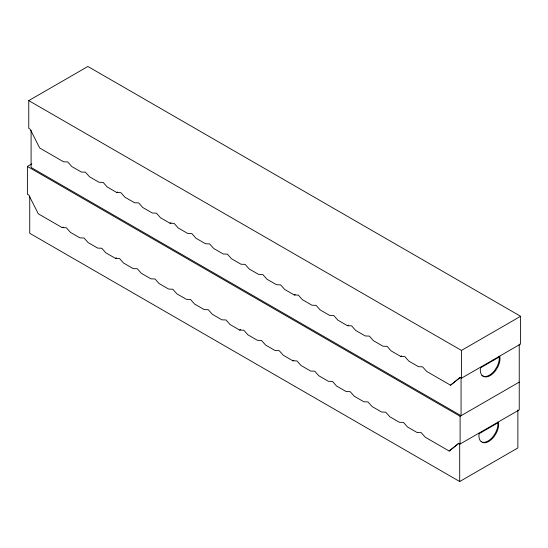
<?xml version="1.0" encoding="UTF-8"?>
<svg xmlns="http://www.w3.org/2000/svg" width="548" height="548" viewBox="0 0 548 548"><rect width="100%" height="100%" fill="white"/><g stroke="black" fill="none" stroke-linecap="round" stroke-linejoin="round"><path stroke-width="0.82" d="M450.545 385.203L460.101 377.401L461.464 378.189L520.6 344.041L520.6 316.285L87.899 66.472L28.763 100.613L28.763 128.369L30.133 129.157L39.682 148.001L63.575 161.79L67.664 161.934L71.761 166.517L81.316 172.031L85.413 172.175L89.509 176.764L99.065 182.279L103.154 182.422L107.25 187.005L116.806 192.526L120.903 192.67L124.999 197.253L134.548 202.767L138.644 202.911L142.74 207.493L152.296 213.014L156.392 213.158L160.489 217.741L170.038 223.255L174.134 223.399L178.23 227.989L187.786 233.503L191.882 233.647L195.979 238.229L205.527 243.75L209.624 243.894L213.72 248.477L223.276 253.991L227.372 254.135L231.462 258.718L241.017 264.239L245.114 264.383L249.21 268.965L258.766 274.48L262.862 274.623L266.951 279.213L276.507 284.727L280.603 284.871L284.7 289.454L294.255 294.975L298.352 295.119L302.441 299.701L311.997 305.215L316.093 305.359L320.19 309.942L329.745 315.463L333.842 315.607L337.931 320.19L347.487 325.704L351.583 325.848L355.679 330.437L365.235 335.951L369.331 336.095L373.421 340.678L382.977 346.199L387.073 346.343L391.169 350.925L400.725 356.44L404.814 356.584L408.911 361.166L418.466 366.687L422.563 366.831L426.659 371.414L450.545 385.203L460.43 377.36M31.832 163.879L27.4 166.441L27.4 194.198L28.763 194.985L38.319 213.83L62.205 227.619L66.301 227.763L70.397 232.345L79.953 237.866L84.05 238.01L88.139 242.593L97.695 248.107L101.791 248.251L105.887 252.84L115.443 258.355L119.539 258.498L123.629 263.081L133.185 268.602L137.281 268.739L141.377 273.329L150.933 278.843L155.029 278.987L159.119 283.569L168.674 289.091L172.771 289.234L176.867 293.817L186.423 299.331L190.512 299.475L194.609 304.065L204.164 309.579L208.261 309.723L212.357 314.305L221.913 319.827L226.002 319.964L230.098 324.553L239.654 330.067L243.75 330.211L247.847 334.794L257.402 340.315L261.492 340.459L265.588 345.041L275.144 350.556L279.24 350.699L283.337 355.289L292.892 360.803L296.982 360.947L301.078 365.53L310.634 371.051L314.73 371.188L318.826 375.777L328.375 381.292L332.472 381.435L336.568 386.018L346.124 391.539L350.22 391.683L354.316 396.266L363.865 401.78L367.961 401.924L372.058 406.513L381.614 412.028L385.71 412.171L389.806 416.754L399.355 422.275L403.451 422.412L407.548 427.002L417.103 432.516L421.2 432.66L425.289 437.242L449.182 451.038L458.738 443.229L460.101 444.017L519.237 409.877L519.237 344.103M459.066 443.188L449.182 451.038M116.806 192.526L117.779 191.964M62.205 227.619L63.178 227.057M170.038 223.255L171.01 222.7M115.443 258.355L116.409 257.793M294.255 294.975L295.221 294.413M239.654 330.067L240.627 329.506M347.487 325.704L348.459 325.149M292.892 360.803L293.858 360.242M400.725 356.44L401.691 355.878M28.763 100.613L461.464 350.425L520.6 316.285M499.845 356.673L480.459 367.866A13.748 7.932 -60 0 0 482.583 375.901L484.72 376.86A14.029 8.097 -60 0 0 495.584 370.585L497.721 367.16A13.748 7.932 -60 0 0 499.845 356.673M27.4 166.441L460.101 416.261L519.237 382.12M478.37 433.276L479.096 433.694L498.481 422.501L497.762 422.083M29.736 196.116L29.736 233.29L459.704 481.528L517.867 447.949L517.867 409.931M481.856 375.483L483.994 376.442A14.029 8.097 -60 0 0 494.865 370.167L497.002 366.742A13.748 7.932 -60 0 0 499.125 356.255M481.206 441.633L483.35 442.688A14.029 8.097 -60 0 0 494.221 436.414L496.358 432.989A13.748 7.932 -60 0 0 498.481 422.501M461.464 350.425L461.464 378.189M461.067 377.682L461.067 415.699L31.099 167.462L31.099 130.287M460.101 416.261L460.101 444.017M459.704 443.517L459.704 481.528M481.219 441.729A13.748 7.932 -60 0 1 479.089 433.694M497.865 422.837A13.748 7.932 -60 0 1 495.639 432.571L493.501 435.996A14.029 8.097 -60 0 1 482.63 442.27"/></g></svg>
